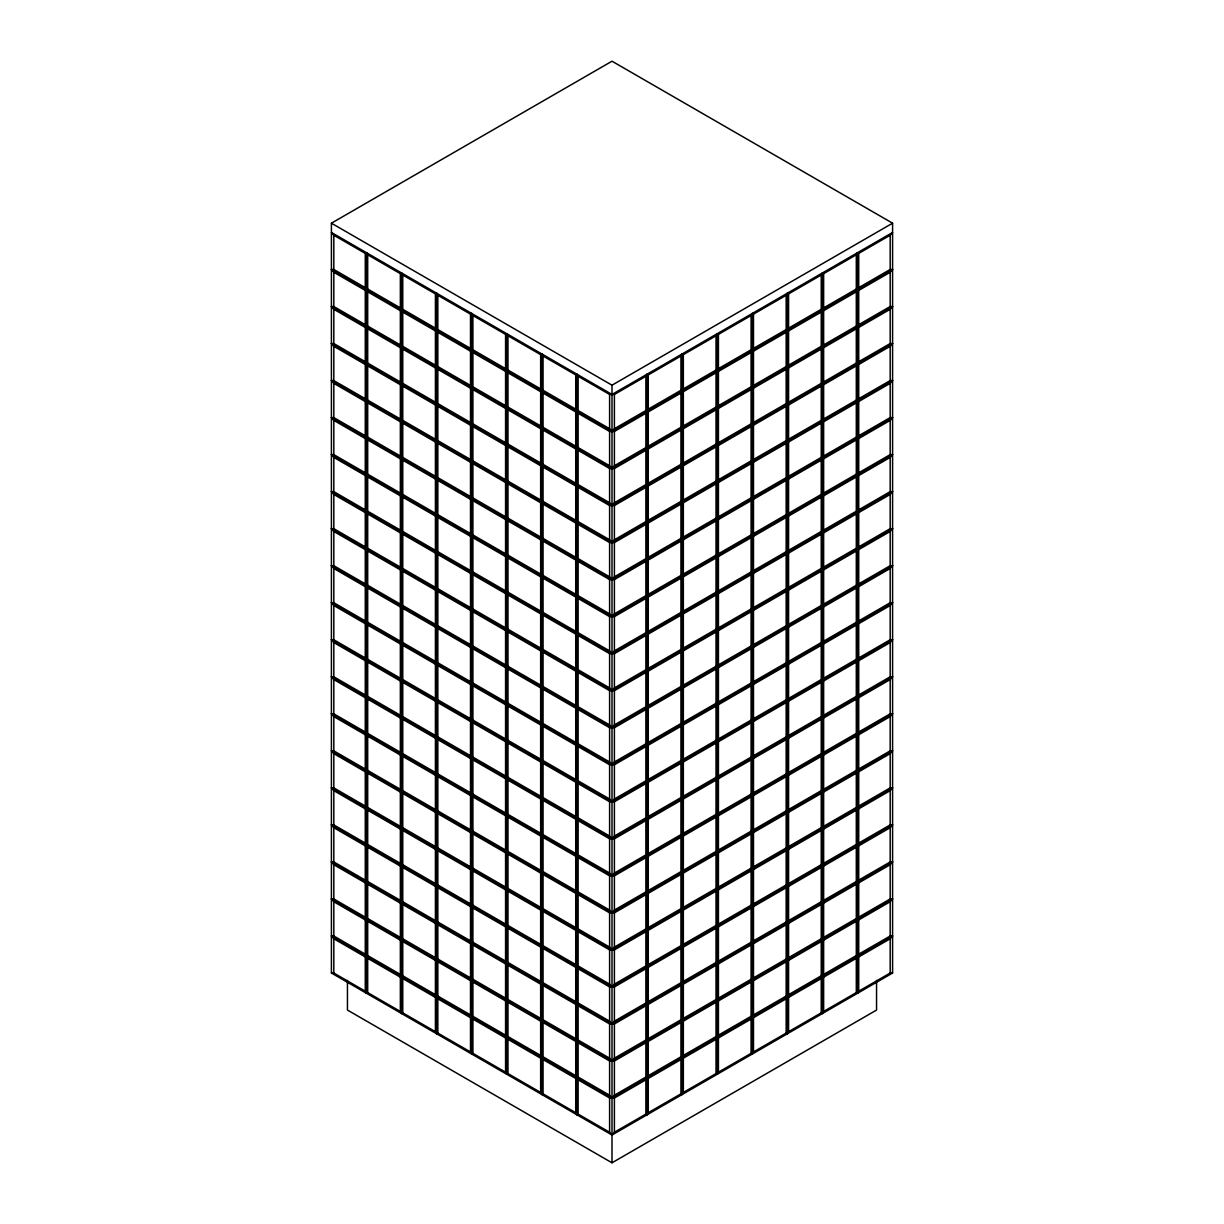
<?xml version="1.0" encoding="UTF-8"?>
<svg xmlns="http://www.w3.org/2000/svg" width="1224" height="1224" viewBox="0 0 1224 1224"><rect width="100%" height="100%" fill="white"/><g stroke="black" fill="none" stroke-linecap="round" stroke-linejoin="round"><path stroke-width="1.5" d="M645.874 376.288L647.068 374.207L648.276 374.896L648.276 409.153L645.874 413.314L645.874 447.571L648.276 448.963L648.276 483.205L645.874 487.366L645.874 521.623L648.276 523.015L648.276 557.272L645.874 561.433L645.874 595.675L648.276 597.067L648.276 631.324L645.874 635.486L645.874 669.742L648.276 671.135L648.276 705.376L645.874 709.553L645.874 743.794L648.276 745.187L648.276 779.443L645.874 783.605L645.874 817.861L648.276 819.239L648.276 853.495L645.874 857.657L645.874 891.914L648.276 893.306L648.276 927.547L645.874 931.724L645.874 965.966L648.276 967.358L648.276 1001.615L645.874 1005.776L645.874 1040.033L648.276 1041.41L648.276 1075.667L645.874 1079.828L645.874 1114.085L647.068 1114.773L648.276 1112.693L648.276 1078.451L645.874 1077.059L645.874 1042.802L648.276 1038.64L648.276 1004.384L645.874 1002.991L645.874 968.75L648.276 964.573L648.276 930.332L645.874 928.939L645.874 894.683L648.276 890.521L648.276 856.264L645.874 854.888L645.874 820.631L648.276 816.469L648.276 782.212L645.874 780.82L645.874 746.579L648.276 742.402L648.276 708.161L645.874 706.768L645.874 672.512L648.276 668.35L648.276 634.093L645.874 632.716L645.874 598.459L648.276 594.298L648.276 560.041L645.874 558.649L645.874 524.408L648.276 520.231L648.276 485.989L645.874 484.597L645.874 450.34L648.276 446.179L648.276 411.922L645.874 410.545L645.874 376.288L614.402 394.449L609.598 394.449L578.126 376.288L576.932 374.207L575.724 374.896L575.724 409.153L578.126 413.314L578.126 447.571L575.724 448.963L575.724 483.205L578.126 487.366L578.126 521.623L575.724 523.015L575.724 557.272L578.126 561.433L578.126 595.675L575.724 597.067L575.724 631.324L578.126 635.486L578.126 669.742L575.724 671.135L575.724 705.376L578.126 709.553L578.126 743.794L575.724 745.187L575.724 779.443L578.126 783.605L578.126 817.861L575.724 819.239L575.724 853.495L578.126 857.657L578.126 891.914L575.724 893.306L575.724 927.547L578.126 931.724L578.126 965.966L575.724 967.358L575.724 1001.615L578.126 1005.776L578.126 1040.033L575.724 1041.41L575.724 1075.667L578.126 1079.828L578.126 1114.085L576.932 1114.773L575.724 1112.693L575.724 1078.451L578.126 1077.059L578.126 1042.802L575.724 1038.64L575.724 1004.384L578.126 1002.991L578.126 968.75L575.724 964.573L575.724 930.332L578.126 928.939L578.126 894.683L575.724 890.521L575.724 856.264L578.126 854.888L578.126 820.631L575.724 816.469L575.724 782.212L578.126 780.82L578.126 746.579L575.724 742.402L575.724 708.161L578.126 706.768L578.126 672.512L575.724 668.35L575.724 634.093L578.126 632.716L578.126 598.459L575.724 594.298L575.724 560.041L578.126 558.649L578.126 524.408L575.724 520.231L575.724 485.989L578.126 484.597L578.126 450.34L575.724 446.179L575.724 411.922L578.126 410.545L578.126 376.288M680.942 356.031L682.151 353.95L683.344 354.654L683.344 388.895L680.942 393.072L680.942 427.314L683.344 428.706L683.344 462.963L680.942 467.124L680.942 501.381L683.344 502.758L683.344 537.015L680.942 541.176L680.942 575.433L683.344 576.825L683.344 611.067L680.942 615.244L680.942 649.485L683.344 650.877L683.344 685.134L680.942 689.296L680.942 723.552L683.344 724.929L683.344 759.186L680.942 763.348L680.942 797.604L683.344 798.997L683.344 833.238L680.942 837.415L680.942 871.656L683.344 873.049L683.344 907.305L680.942 911.467L680.942 945.724L683.344 947.101L683.344 981.357L680.942 985.519L680.942 1019.776L683.344 1021.168L683.344 1055.425L680.942 1059.586L680.942 1093.828L682.151 1094.531L683.344 1092.451L683.344 1058.194L680.942 1056.802L680.942 1022.56L683.344 1018.383L683.344 984.142L680.942 982.75L680.942 948.493L683.344 944.331L683.344 910.075L680.942 908.698L680.942 874.441L683.344 870.279L683.344 836.023L680.942 834.63L680.942 800.389L683.344 796.212L683.344 761.971L680.942 760.578L680.942 726.322L683.344 722.16L683.344 687.903L680.942 686.511L680.942 652.27L683.344 648.108L683.344 613.851L680.942 612.459L680.942 578.202L683.344 574.041L683.344 539.799L680.942 538.407L680.942 504.15L683.344 499.989L683.344 465.732L680.942 464.34L680.942 430.098L683.344 425.921L683.344 391.68L680.942 390.288L680.942 356.031L648.276 374.896M716.025 335.789L717.218 333.708L718.427 334.397L718.427 368.654L716.025 372.815L716.025 407.072L718.427 408.449L718.427 442.706L716.025 446.867L716.025 481.124L718.427 482.516L718.427 516.773L716.025 520.934L716.025 555.176L718.427 556.568L718.427 590.825L716.025 594.986L716.025 629.243L718.427 630.635L718.427 664.877L716.025 669.038L716.025 703.295L718.427 704.687L718.427 738.944L716.025 743.106L716.025 777.362L718.427 778.739L718.427 812.996L716.025 817.158L716.025 851.414L718.427 852.807L718.427 887.048L716.025 891.225L716.025 925.466L718.427 926.859L718.427 961.115L716.025 965.277L716.025 999.534L718.427 1000.911L718.427 1035.167L716.025 1039.329L716.025 1073.586L717.218 1074.274L718.427 1072.193L718.427 1037.952L716.025 1036.56L716.025 1002.303L718.427 998.141L718.427 963.885L716.025 962.492L716.025 928.251L718.427 924.074L718.427 889.833L716.025 888.44L716.025 854.184L718.427 850.022L718.427 815.765L716.025 814.388L716.025 780.132L718.427 775.97L718.427 741.713L716.025 740.321L716.025 706.08L718.427 701.903L718.427 667.661L716.025 666.269L716.025 632.012L718.427 627.851L718.427 593.594L716.025 592.217L716.025 557.96L718.427 553.799L718.427 519.542L716.025 518.15L716.025 483.908L718.427 479.732L718.427 445.49L716.025 444.098L716.025 409.841L718.427 405.679L718.427 371.423L716.025 370.046L716.025 335.789L683.344 354.654M751.092 315.532L752.301 313.451L753.494 314.155L753.494 348.396L751.092 352.573L751.092 386.815L753.494 388.207L753.494 422.464L751.092 426.625L751.092 460.882L753.494 462.259L753.494 496.516L751.092 500.677L751.092 534.934L753.494 536.326L753.494 570.568L751.092 574.745L751.092 608.986L753.494 610.378L753.494 644.635L751.092 648.797L751.092 683.053L753.494 684.43L753.494 718.687L751.092 722.848L751.092 757.105L753.494 758.498L753.494 792.739L751.092 796.916L751.092 831.157L753.494 832.549L753.494 866.806L751.092 870.968L751.092 905.225L753.494 906.601L753.494 940.858L751.092 945.02L751.092 979.276L753.494 980.669L753.494 1014.91L751.092 1019.087L751.092 1053.329L752.301 1054.032L753.494 1051.951L753.494 1017.695L751.092 1016.303L751.092 982.061L753.494 977.884L753.494 943.643L751.092 942.251L751.092 907.994L753.494 903.832L753.494 869.576L751.092 868.199L751.092 833.942L753.494 829.78L753.494 795.524L751.092 794.131L751.092 759.89L753.494 755.713L753.494 721.471L751.092 720.079L751.092 685.822L753.494 681.661L753.494 647.404L751.092 646.012L751.092 611.771L753.494 607.609L753.494 573.352L751.092 571.96L751.092 537.703L753.494 533.542L753.494 499.3L751.092 497.908L751.092 463.651L753.494 459.49L753.494 425.233L751.092 423.841L751.092 389.599L753.494 385.422L753.494 351.181L751.092 349.789L751.092 315.532L718.427 334.397M786.16 295.29L787.369 293.209L788.577 293.898L788.577 328.154L786.16 332.316L786.16 366.573L788.577 367.95L788.577 402.206L786.16 406.368L786.16 440.625L788.577 442.017L788.577 476.258L786.16 480.435L786.16 514.677L788.577 516.069L788.577 550.326L786.16 554.487L786.16 588.744L788.577 590.136L788.577 624.378L786.16 628.539L786.16 662.796L788.577 664.188L788.577 698.445L786.16 702.607L786.16 736.848L788.577 738.24L788.577 772.497L786.16 776.659L786.16 810.915L788.577 812.308L788.577 846.549L786.16 850.726L786.16 884.967L788.577 886.36L788.577 920.616L786.16 924.778L786.16 959.035L788.577 960.412L788.577 994.668L786.16 998.83L786.16 1033.087L787.369 1033.775L788.577 1031.694L788.577 997.438L786.16 996.061L786.16 961.804L788.577 957.642L788.577 923.386L786.16 921.993L786.16 887.752L788.577 883.575L788.577 849.334L786.16 847.941L786.16 813.685L788.577 809.523L788.577 775.266L786.16 773.889L786.16 739.633L788.577 735.471L788.577 701.214L786.16 699.822L786.16 665.581L788.577 661.404L788.577 627.162L786.16 625.77L786.16 591.513L788.577 587.352L788.577 553.095L786.16 551.718L786.16 517.461L788.577 513.3L788.577 479.043L786.16 477.651L786.16 443.409L788.577 439.232L788.577 404.991L786.16 403.599L786.16 369.342L788.577 365.18L788.577 330.924L786.16 329.547L786.16 295.29L753.494 314.155M821.243 275.033L822.451 272.952L823.645 273.656L823.645 307.897L821.243 312.074L821.243 346.315L823.645 347.708L823.645 381.965L821.243 386.126L821.243 420.383L823.645 421.76L823.645 456.017L821.243 460.178L821.243 494.435L823.645 495.827L823.645 530.068L821.243 534.245L821.243 568.487L823.645 569.879L823.645 604.136L821.243 608.297L821.243 642.554L823.645 643.931L823.645 678.188L821.243 682.349L821.243 716.606L823.645 717.998L823.645 752.24L821.243 756.417L821.243 790.658L823.645 792.05L823.645 826.307L821.243 830.469L821.243 864.725L823.645 866.102L823.645 900.359L821.243 904.521L821.243 938.777L823.645 940.17L823.645 974.411L821.243 978.588L821.243 1012.829L822.451 1013.533L823.645 1011.452L823.645 977.196L821.243 975.803L821.243 941.562L823.645 937.385L823.645 903.144L821.243 901.751L821.243 867.495L823.645 863.333L823.645 829.076L821.243 827.684L821.243 793.443L823.645 789.281L823.645 755.024L821.243 753.632L821.243 719.375L823.645 715.214L823.645 680.972L821.243 679.58L821.243 645.323L823.645 641.162L823.645 606.905L821.243 605.513L821.243 571.271L823.645 567.094L823.645 532.853L821.243 531.461L821.243 497.204L823.645 493.043L823.645 458.786L821.243 457.409L821.243 423.152L823.645 418.991L823.645 384.734L821.243 383.341L821.243 349.1L823.645 344.923L823.645 310.682L821.243 309.29L821.243 275.033L788.577 293.898M856.31 254.791L857.519 252.71L858.728 253.399L858.728 287.655L856.31 291.817L856.31 326.074L858.728 327.451L858.728 361.707L856.31 365.869L856.31 400.126L858.728 401.518L858.728 435.759L856.31 439.936L856.31 474.178L858.728 475.57L858.728 509.827L856.31 513.988L856.31 548.245L858.728 549.622L858.728 583.879L856.31 588.04L856.31 622.297L858.728 623.689L858.728 657.946L856.31 662.107L856.31 696.349L858.728 697.741L858.728 731.998L856.31 736.159L856.31 770.416L858.728 771.808L858.728 806.05L856.31 810.212L856.31 844.468L858.728 845.861L858.728 880.117L856.31 884.279L856.31 918.536L858.728 919.913L858.728 954.169L856.31 958.331L856.31 992.587L857.519 993.276L858.728 991.195L858.728 956.939L856.31 955.561L856.31 921.305L858.728 917.143L858.728 882.886L856.31 881.494L856.31 847.253L858.728 843.076L858.728 808.834L856.31 807.442L856.31 773.186L858.728 769.024L858.728 734.767L856.31 733.39L856.31 699.134L858.728 694.972L858.728 660.715L856.31 659.323L856.31 625.082L858.728 620.905L858.728 586.663L856.31 585.271L856.31 551.014L858.728 546.853L858.728 512.596L856.31 511.219L856.31 476.962L858.728 472.801L858.728 438.544L856.31 437.152L856.31 402.91L858.728 398.733L858.728 364.492L856.31 363.1L856.31 328.843L858.728 324.681L858.728 290.425L856.31 289.032L856.31 254.791L823.645 273.656M645.874 410.545L614.402 428.706L612 431.475L331.413 269.479L333.815 269.479L365.272 287.655L367.69 291.817L367.69 326.074L365.272 327.451L365.272 361.707L367.69 365.869L367.69 400.126L365.272 401.518L365.272 435.759L367.69 439.936L367.69 474.178L365.272 475.57L365.272 509.827L367.69 513.988L367.69 548.245L365.272 549.622L365.272 583.879L367.69 588.04L367.69 622.297L365.272 623.689L365.272 657.946L367.69 662.107L367.69 696.349L365.272 697.741L365.272 731.998L367.69 736.159L367.69 770.416L365.272 771.808L365.272 806.05L367.69 810.212L367.69 844.468L365.272 845.861L365.272 880.117L367.69 884.279L367.69 918.536L365.272 919.913L365.272 954.169L367.69 958.331L367.69 992.587L366.481 993.276L365.272 991.195L365.272 956.939L367.69 955.561L367.69 921.305L365.272 917.143L365.272 882.886L367.69 881.494L367.69 847.253L365.272 843.076L365.272 808.834L367.69 807.442L367.69 773.186L365.272 769.024L365.272 734.767L367.69 733.39L367.69 699.134L365.272 694.972L365.272 660.715L367.69 659.323L367.69 625.082L365.272 620.905L365.272 586.663L367.69 585.271L367.69 551.014L365.272 546.853L365.272 512.596L367.69 511.219L367.69 476.962L365.272 472.801L365.272 438.544L367.69 437.152L367.69 402.91L365.272 398.733L365.272 364.492L367.69 363.1L367.69 328.843L365.272 324.681L365.272 290.425L367.69 289.032L367.69 254.791L366.481 252.71L365.272 253.399L365.272 287.655M645.874 447.571L614.402 465.732L612 468.517L331.413 306.52L333.815 306.52L365.272 324.681M645.874 484.597L614.402 502.758L612 505.543L331.413 343.546L333.815 343.546L365.272 361.707M645.874 521.623L614.402 539.784L612 542.569L331.413 380.572L333.815 380.572L365.272 398.733M858.728 253.399L890.185 235.238L892.587 232.453L612 394.449L331.413 232.453L333.815 235.238L365.272 253.399M645.874 558.649L614.402 576.825L612 579.595L331.413 417.598L333.815 417.598L365.272 435.759M858.728 290.425L890.185 272.263L892.587 269.479L890.185 269.479L858.728 287.655M645.874 595.675L614.402 613.851L612 616.621L331.413 454.624L333.815 454.624L365.272 472.801M858.728 327.451L890.185 309.29L892.587 306.52L890.185 306.52L858.728 324.681M645.874 632.716L614.402 650.877L612 653.662L331.413 491.65L333.815 491.65L365.272 509.827M858.728 364.492L890.185 346.315L892.587 343.546L890.185 343.546L858.728 361.707M645.874 669.742L614.402 687.903L612 690.688L331.413 528.692L333.815 528.692L365.272 546.853M858.728 401.518L890.185 383.341L892.587 380.572L890.185 380.572L858.728 398.733M645.874 706.768L614.402 724.929L612 727.714L331.413 565.717L333.815 565.717L365.272 583.879M858.728 438.544L890.185 420.383L892.587 417.598L890.185 417.598L858.728 435.759M645.874 743.794L614.402 761.971L612 764.74L331.413 602.744L333.815 602.744L365.272 620.905M858.728 475.57L890.185 457.409L892.587 454.624L890.185 454.624L858.728 472.801M645.874 780.82L614.402 798.997L612 801.766L331.413 639.769L333.815 639.769L365.272 657.946M858.728 512.596L890.185 494.435L892.587 491.65L890.185 491.65L858.728 509.827M645.874 817.861L614.402 836.023L612 838.792L331.413 676.796L333.815 676.796L365.272 694.972M858.728 549.622L890.185 531.461L892.587 528.692L890.185 528.692L858.728 546.853M645.874 854.888L614.402 873.049L612 875.833L331.413 713.822L333.815 713.822L365.272 731.998M858.728 586.663L890.185 568.487L892.587 565.717L890.185 565.717L858.728 583.879M645.874 891.914L614.402 910.075L612 912.859L331.413 750.863L333.815 750.863L365.272 769.024M858.728 623.689L890.185 605.513L892.587 602.744L890.185 602.744L858.728 620.905M645.874 928.939L614.402 947.101L612 949.885L331.413 787.889L333.815 787.889L365.272 806.05M858.728 660.715L890.185 642.554L892.587 639.769L890.185 639.769L858.728 657.946M645.874 965.966L614.402 984.142L612 986.911L331.413 824.915L333.815 824.915L365.272 843.076M858.728 697.741L890.185 679.58L892.587 676.796L890.185 676.796L858.728 694.972M645.874 1002.991L614.402 1021.168L612 1023.937L331.413 861.941L333.815 861.941L365.272 880.117M858.728 734.767L890.185 716.606L892.587 713.822L890.185 713.822L858.728 731.998M645.874 1040.033L614.402 1058.194L612 1060.979L331.413 898.967L333.815 898.967L365.272 917.143M858.728 771.808L890.185 753.632L892.587 750.863L890.185 750.863L858.728 769.024M645.874 1077.059L614.402 1095.22L612 1098.005L331.413 936.008L333.815 936.008L365.272 954.169M858.728 808.834L890.185 790.658L892.587 787.889L890.185 787.889L858.728 806.05M645.874 1114.085L614.402 1132.246L612 1135.031L331.413 973.034L331.413 223.196L612 61.2L892.587 223.196L892.587 973.034L612 1135.031L609.598 1132.246L578.126 1114.085M858.728 845.861L890.185 827.699L892.587 824.915L890.185 824.915L858.728 843.076M858.728 882.886L890.185 864.725L892.587 861.941L890.185 861.941L858.728 880.117M858.728 919.913L890.185 901.751L892.587 898.967L890.185 898.967L858.728 917.143M858.728 956.939L890.185 938.777L892.587 936.008L890.185 936.008L858.728 954.169M400.355 273.656L401.548 272.952L402.757 275.033L402.757 309.29L400.355 310.682L400.355 344.923L402.757 349.1L402.757 383.341L400.355 384.734L400.355 418.991L402.757 423.152L402.757 457.409L400.355 458.786L400.355 493.043L402.757 497.204L402.757 531.461L400.355 532.853L400.355 567.094L402.757 571.271L402.757 605.513L400.355 606.905L400.355 641.162L402.757 645.323L402.757 679.58L400.355 680.972L400.355 715.214L402.757 719.375L402.757 753.632L400.355 755.024L400.355 789.281L402.757 793.443L402.757 827.684L400.355 829.076L400.355 863.333L402.757 867.495L402.757 901.751L400.355 903.144L400.355 937.385L402.757 941.562L402.757 975.803L400.355 977.196L400.355 1011.452L401.548 1013.533L402.757 1012.829L402.757 978.588L400.355 974.411L400.355 940.17L402.757 938.777L402.757 904.521L400.355 900.359L400.355 866.102L402.757 864.725L402.757 830.469L400.355 826.307L400.355 792.05L402.757 790.658L402.757 756.417L400.355 752.24L400.355 717.998L402.757 716.606L402.757 682.349L400.355 678.188L400.355 643.931L402.757 642.554L402.757 608.297L400.355 604.136L400.355 569.879L402.757 568.487L402.757 534.245L400.355 530.068L400.355 495.827L402.757 494.435L402.757 460.178L400.355 456.017L400.355 421.76L402.757 420.383L402.757 386.126L400.355 381.965L400.355 347.708L402.757 346.315L402.757 312.074L400.355 307.897L400.355 273.656L367.69 254.791M435.423 293.898L436.631 293.209L437.84 295.29L437.84 329.547L435.423 330.924L435.423 365.18L437.84 369.342L437.84 403.599L435.423 404.991L435.423 439.232L437.84 443.409L437.84 477.651L435.423 479.043L435.423 513.3L437.84 517.461L437.84 551.718L435.423 553.095L435.423 587.352L437.84 591.513L437.84 625.77L435.423 627.162L435.423 661.404L437.84 665.581L437.84 699.822L435.423 701.214L435.423 735.471L437.84 739.633L437.84 773.889L435.423 775.266L435.423 809.523L437.84 813.685L437.84 847.941L435.423 849.334L435.423 883.575L437.84 887.752L437.84 921.993L435.423 923.386L435.423 957.642L437.84 961.804L437.84 996.061L435.423 997.438L435.423 1031.694L436.631 1033.775L437.84 1033.087L437.84 998.83L435.423 994.668L435.423 960.412L437.84 959.035L437.84 924.778L435.423 920.616L435.423 886.36L437.84 884.967L437.84 850.726L435.423 846.549L435.423 812.308L437.84 810.915L437.84 776.659L435.423 772.497L435.423 738.24L437.84 736.848L437.84 702.607L435.423 698.445L435.423 664.188L437.84 662.796L437.84 628.539L435.423 624.378L435.423 590.136L437.84 588.744L437.84 554.487L435.423 550.326L435.423 516.069L437.84 514.677L437.84 480.435L435.423 476.258L435.423 442.017L437.84 440.625L437.84 406.368L435.423 402.206L435.423 367.95L437.84 366.573L437.84 332.316L435.423 328.154L435.423 293.898L402.757 275.033M470.506 314.155L471.699 313.451L472.908 315.532L472.908 349.789L470.506 351.181L470.506 385.422L472.908 389.599L472.908 423.841L470.506 425.233L470.506 459.49L472.908 463.651L472.908 497.908L470.506 499.3L470.506 533.542L472.908 537.703L472.908 571.96L470.506 573.352L470.506 607.609L472.908 611.771L472.908 646.012L470.506 647.404L470.506 681.661L472.908 685.822L472.908 720.079L470.506 721.471L470.506 755.713L472.908 759.89L472.908 794.131L470.506 795.524L470.506 829.78L472.908 833.942L472.908 868.199L470.506 869.576L470.506 903.832L472.908 907.994L472.908 942.251L470.506 943.643L470.506 977.884L472.908 982.061L472.908 1016.303L470.506 1017.695L470.506 1051.951L471.699 1054.032L472.908 1053.329L472.908 1019.087L470.506 1014.91L470.506 980.669L472.908 979.276L472.908 945.02L470.506 940.858L470.506 906.601L472.908 905.225L472.908 870.968L470.506 866.806L470.506 832.549L472.908 831.157L472.908 796.916L470.506 792.739L470.506 758.498L472.908 757.105L472.908 722.848L470.506 718.687L470.506 684.43L472.908 683.053L472.908 648.797L470.506 644.635L470.506 610.378L472.908 608.986L472.908 574.745L470.506 570.568L470.506 536.326L472.908 534.934L472.908 500.677L470.506 496.516L470.506 462.259L472.908 460.882L472.908 426.625L470.506 422.464L470.506 388.207L472.908 386.815L472.908 352.573L470.506 348.396L470.506 314.155L437.84 295.29M505.573 334.397L506.782 333.708L507.975 335.789L507.975 370.046L505.573 371.423L505.573 405.679L507.975 409.841L507.975 444.098L505.573 445.49L505.573 479.732L507.975 483.908L507.975 518.15L505.573 519.542L505.573 553.799L507.975 557.96L507.975 592.217L505.573 593.594L505.573 627.851L507.975 632.012L507.975 666.269L505.573 667.661L505.573 701.903L507.975 706.08L507.975 740.321L505.573 741.713L505.573 775.97L507.975 780.132L507.975 814.388L505.573 815.765L505.573 850.022L507.975 854.184L507.975 888.44L505.573 889.833L505.573 924.074L507.975 928.251L507.975 962.492L505.573 963.885L505.573 998.141L507.975 1002.303L507.975 1036.56L505.573 1037.952L505.573 1072.193L506.782 1074.274L507.975 1073.586L507.975 1039.329L505.573 1035.167L505.573 1000.911L507.975 999.534L507.975 965.277L505.573 961.115L505.573 926.859L507.975 925.466L507.975 891.225L505.573 887.048L505.573 852.807L507.975 851.414L507.975 817.158L505.573 812.996L505.573 778.739L507.975 777.362L507.975 743.106L505.573 738.944L505.573 704.687L507.975 703.295L507.975 669.038L505.573 664.877L505.573 630.635L507.975 629.243L507.975 594.986L505.573 590.825L505.573 556.568L507.975 555.176L507.975 520.934L505.573 516.773L505.573 482.516L507.975 481.124L507.975 446.867L505.573 442.706L505.573 408.449L507.975 407.072L507.975 372.815L505.573 368.654L505.573 334.397L472.908 315.532M540.656 354.654L541.849 353.95L543.058 356.031L543.058 390.288L540.656 391.68L540.656 425.921L543.058 430.098L543.058 464.34L540.656 465.732L540.656 499.989L543.058 504.15L543.058 538.407L540.656 539.799L540.656 574.041L543.058 578.202L543.058 612.459L540.656 613.851L540.656 648.108L543.058 652.27L543.058 686.511L540.656 687.903L540.656 722.16L543.058 726.322L543.058 760.578L540.656 761.971L540.656 796.212L543.058 800.389L543.058 834.63L540.656 836.023L540.656 870.279L543.058 874.441L543.058 908.698L540.656 910.075L540.656 944.331L543.058 948.493L543.058 982.75L540.656 984.142L540.656 1018.383L543.058 1022.56L543.058 1056.802L540.656 1058.194L540.656 1092.451L541.849 1094.531L543.058 1093.828L543.058 1059.586L540.656 1055.425L540.656 1021.168L543.058 1019.776L543.058 985.519L540.656 981.357L540.656 947.101L543.058 945.724L543.058 911.467L540.656 907.305L540.656 873.049L543.058 871.656L543.058 837.415L540.656 833.238L540.656 798.997L543.058 797.604L543.058 763.348L540.656 759.186L540.656 724.929L543.058 723.552L543.058 689.296L540.656 685.134L540.656 650.877L543.058 649.485L543.058 615.244L540.656 611.067L540.656 576.825L543.058 575.433L543.058 541.176L540.656 537.015L540.656 502.758L543.058 501.381L543.058 467.124L540.656 462.963L540.656 428.706L543.058 427.314L543.058 393.072L540.656 388.895L540.656 354.654L507.975 335.789M331.413 223.196L612 385.193L892.587 223.196M648.276 409.153L680.942 390.288M683.344 388.895L716.025 370.046M718.427 368.654L751.092 349.789M753.494 348.396L786.16 329.547M788.577 328.154L821.243 309.29M823.645 307.897L856.31 289.032M892.587 269.479L612 431.475L609.598 428.706L578.126 410.545M578.126 413.314L609.598 431.475L614.402 431.475L645.874 413.314M648.276 411.922L680.942 393.072M683.344 391.68L716.025 372.815M718.427 371.423L751.092 352.573M753.494 351.181L786.16 332.316M788.577 330.924L821.243 312.074M823.645 310.682L856.31 291.817M648.276 446.179L680.942 427.314M683.344 425.921L716.025 407.072M718.427 405.679L751.092 386.815M753.494 385.422L786.16 366.573M788.577 365.18L821.243 346.315M823.645 344.923L856.31 326.074M892.587 306.52L612 468.517L609.598 465.732L578.126 447.571M578.126 450.34L609.598 468.517L614.402 468.517L645.874 450.34M648.276 448.963L680.942 430.098M683.344 428.706L716.025 409.841M718.427 408.449L751.092 389.599M753.494 388.207L786.16 369.342M788.577 367.95L821.243 349.1M823.645 347.708L856.31 328.843M648.276 483.205L680.942 464.34M683.344 462.963L716.025 444.098M718.427 442.706L751.092 423.841M753.494 422.464L786.16 403.599M788.577 402.206L821.243 383.341M823.645 381.965L856.31 363.1M892.587 343.546L612 505.543L609.598 502.758L578.126 484.597M578.126 487.366L609.598 505.543L614.402 505.543L645.874 487.366M648.276 485.989L680.942 467.124M683.344 465.732L716.025 446.867M718.427 445.49L751.092 426.625M753.494 425.233L786.16 406.368M788.577 404.991L821.243 386.126M823.645 384.734L856.31 365.869M648.276 520.231L680.942 501.381M683.344 499.989L716.025 481.124M718.427 479.732L751.092 460.882M753.494 459.49L786.16 440.625M788.577 439.232L821.243 420.383M823.645 418.991L856.31 400.126M892.587 380.572L612 542.569L609.598 539.784L578.126 521.623M578.126 524.408L609.598 542.569L614.402 542.569L645.874 524.408M648.276 523.015L680.942 504.15M683.344 502.758L716.025 483.908M718.427 482.516L751.092 463.651M753.494 462.259L786.16 443.409M788.577 442.017L821.243 423.152M823.645 421.76L856.31 402.91M648.276 557.272L680.942 538.407M683.344 537.015L716.025 518.15M718.427 516.773L751.092 497.908M753.494 496.516L786.16 477.651M788.577 476.258L821.243 457.409M823.645 456.017L856.31 437.152M892.587 417.598L612 579.595L609.598 576.825L578.126 558.649M578.126 561.433L609.598 579.595L614.402 579.595L645.874 561.433M648.276 560.041L680.942 541.176M683.344 539.799L716.025 520.934M718.427 519.542L751.092 500.677M753.494 499.3L786.16 480.435M788.577 479.043L821.243 460.178M823.645 458.786L856.31 439.936M648.276 594.298L680.942 575.433M683.344 574.041L716.025 555.176M718.427 553.799L751.092 534.934M753.494 533.542L786.16 514.677M788.577 513.3L821.243 494.435M823.645 493.043L856.31 474.178M892.587 454.624L612 616.621L609.598 613.851L578.126 595.675M578.126 598.459L609.598 616.621L614.402 616.621L645.874 598.459M648.276 597.067L680.942 578.202M683.344 576.825L716.025 557.96M718.427 556.568L751.092 537.703M753.494 536.326L786.16 517.461M788.577 516.069L821.243 497.204M823.645 495.827L856.31 476.962M648.276 631.324L680.942 612.459M683.344 611.067L716.025 592.217M718.427 590.825L751.092 571.96M753.494 570.568L786.16 551.718M788.577 550.326L821.243 531.461M823.645 530.068L856.31 511.219M892.587 491.65L612 653.662L609.598 650.877L578.126 632.716M578.126 635.486L609.598 653.662L614.402 653.662L645.874 635.486M648.276 634.093L680.942 615.244M683.344 613.851L716.025 594.986M718.427 593.594L751.092 574.745M753.494 573.352L786.16 554.487M788.577 553.095L821.243 534.245M823.645 532.853L856.31 513.988M648.276 668.35L680.942 649.485M683.344 648.108L716.025 629.243M718.427 627.851L751.092 608.986M753.494 607.609L786.16 588.744M788.577 587.352L821.243 568.487M823.645 567.094L856.31 548.245M892.587 528.692L612 690.688L609.598 687.903L578.126 669.742M578.126 672.512L609.598 690.688L614.402 690.688L645.874 672.512M648.276 671.135L680.942 652.27M683.344 650.877L716.025 632.012M718.427 630.635L751.092 611.771M753.494 610.378L786.16 591.513M788.577 590.136L821.243 571.271M823.645 569.879L856.31 551.014M648.276 705.376L680.942 686.511M683.344 685.134L716.025 666.269M718.427 664.877L751.092 646.012M753.494 644.635L786.16 625.77M788.577 624.378L821.243 605.513M823.645 604.136L856.31 585.271M892.587 565.717L612 727.714L609.598 724.929L578.126 706.768M578.126 709.553L609.598 727.714L614.402 727.714L645.874 709.553M648.276 708.161L680.942 689.296M683.344 687.903L716.025 669.038M718.427 667.661L751.092 648.797M753.494 647.404L786.16 628.539M788.577 627.162L821.243 608.297M823.645 606.905L856.31 588.04M648.276 742.402L680.942 723.552M683.344 722.16L716.025 703.295M718.427 701.903L751.092 683.053M753.494 681.661L786.16 662.796M788.577 661.404L821.243 642.554M823.645 641.162L856.31 622.297M892.587 602.744L612 764.74L609.598 761.971L578.126 743.794M578.126 746.579L609.598 764.74L614.402 764.74L645.874 746.579M648.276 745.187L680.942 726.322M683.344 724.929L716.025 706.08M718.427 704.687L751.092 685.822M753.494 684.43L786.16 665.581M788.577 664.188L821.243 645.323M823.645 643.931L856.31 625.082M648.276 779.443L680.942 760.578M683.344 759.186L716.025 740.321M718.427 738.944L751.092 720.079M753.494 718.687L786.16 699.822M788.577 698.445L821.243 679.58M823.645 678.188L856.31 659.323M892.587 639.769L612 801.766L609.598 798.997L578.126 780.82M578.126 783.605L609.598 801.766L614.402 801.766L645.874 783.605M648.276 782.212L680.942 763.348M683.344 761.971L716.025 743.106M718.427 741.713L751.092 722.848M753.494 721.471L786.16 702.607M788.577 701.214L821.243 682.349M823.645 680.972L856.31 662.107M648.276 816.469L680.942 797.604M683.344 796.212L716.025 777.362M718.427 775.97L751.092 757.105M753.494 755.713L786.16 736.848M788.577 735.471L821.243 716.606M823.645 715.214L856.31 696.349M892.587 676.796L612 838.792L609.598 836.023L578.126 817.861M578.126 820.631L609.598 838.792L614.402 838.792L645.874 820.631M648.276 819.239L680.942 800.389M683.344 798.997L716.025 780.132M718.427 778.739L751.092 759.89M753.494 758.498L786.16 739.633M788.577 738.24L821.243 719.375M823.645 717.998L856.31 699.134M648.276 853.495L680.942 834.63M683.344 833.238L716.025 814.388M718.427 812.996L751.092 794.131M753.494 792.739L786.16 773.889M788.577 772.497L821.243 753.632M823.645 752.24L856.31 733.39M892.587 713.822L612 875.833L609.598 873.049L578.126 854.888M578.126 857.657L609.598 875.833L614.402 875.833L645.874 857.657M648.276 856.264L680.942 837.415M683.344 836.023L716.025 817.158M718.427 815.765L751.092 796.916M753.494 795.524L786.16 776.659M788.577 775.266L821.243 756.417M823.645 755.024L856.31 736.159M648.276 890.521L680.942 871.656M683.344 870.279L716.025 851.414M718.427 850.022L751.092 831.157M753.494 829.78L786.16 810.915M788.577 809.523L821.243 790.658M823.645 789.281L856.31 770.416M892.587 750.863L612 912.859L609.598 910.075L578.126 891.914M578.126 894.683L609.598 912.859L614.402 912.859L645.874 894.683M648.276 893.306L680.942 874.441M683.344 873.049L716.025 854.184M718.427 852.807L751.092 833.942M753.494 832.549L786.16 813.685M788.577 812.308L821.243 793.443M823.645 792.05L856.31 773.186M648.276 927.547L680.942 908.698M683.344 907.305L716.025 888.44M718.427 887.048L751.092 868.199M753.494 866.806L786.16 847.941M788.577 846.549L821.243 827.684M823.645 826.307L856.31 807.442M892.587 787.889L612 949.885L609.598 947.101L578.126 928.939M578.126 931.724L609.598 949.885L614.402 949.885L645.874 931.724M648.276 930.332L680.942 911.467M683.344 910.075L716.025 891.225M718.427 889.833L751.092 870.968M753.494 869.576L786.16 850.726M788.577 849.334L821.243 830.469M823.645 829.076L856.31 810.212M648.276 964.573L680.942 945.724M683.344 944.331L716.025 925.466M718.427 924.074L751.092 905.225M753.494 903.832L786.16 884.967M788.577 883.575L821.243 864.725M823.645 863.333L856.31 844.468M892.587 824.915L612 986.911L609.598 984.142L578.126 965.966M578.126 968.75L609.598 986.911L614.402 986.911L645.874 968.75M648.276 967.358L680.942 948.493M683.344 947.101L716.025 928.251M718.427 926.859L751.092 907.994M753.494 906.601L786.16 887.752M788.577 886.36L821.243 867.495M823.645 866.102L856.31 847.253M648.276 1001.615L680.942 982.75M683.344 981.357L716.025 962.492M718.427 961.115L751.092 942.251M753.494 940.858L786.16 921.993M788.577 920.616L821.243 901.751M823.645 900.359L856.31 881.494M892.587 861.941L612 1023.937L609.598 1021.168L578.126 1002.991M578.126 1005.776L609.598 1023.937L614.402 1023.937L645.874 1005.776M648.276 1004.384L680.942 985.519M683.344 984.142L716.025 965.277M718.427 963.885L751.092 945.02M753.494 943.643L786.16 924.778M788.577 923.386L821.243 904.521M823.645 903.144L856.31 884.279M648.276 1038.64L680.942 1019.776M683.344 1018.383L716.025 999.534M718.427 998.141L751.092 979.276M753.494 977.884L786.16 959.035M788.577 957.642L821.243 938.777M823.645 937.385L856.31 918.536M892.587 898.967L612 1060.979L609.598 1058.194L578.126 1040.033M578.126 1042.802L609.598 1060.979L614.402 1060.979L645.874 1042.802M648.276 1041.41L680.942 1022.56M683.344 1021.168L716.025 1002.303M718.427 1000.911L751.092 982.061M753.494 980.669L786.16 961.804M788.577 960.412L821.243 941.562M823.645 940.17L856.31 921.305M648.276 1075.667L680.942 1056.802M683.344 1055.425L716.025 1036.56M718.427 1035.167L751.092 1016.303M753.494 1014.91L786.16 996.061M788.577 994.668L821.243 975.803M823.645 974.411L856.31 955.561M892.587 936.008L612 1098.005L609.598 1095.22L578.126 1077.059M578.126 1079.828L609.598 1098.005L614.402 1098.005L645.874 1079.828M648.276 1078.451L680.942 1059.586M683.344 1058.194L716.025 1039.329M718.427 1037.952L751.092 1019.087M753.494 1017.695L786.16 998.83M788.577 997.438L821.243 978.588M823.645 977.196L856.31 958.331M648.276 1112.693L680.942 1093.828M683.344 1092.451L716.025 1073.586M718.427 1072.193L751.092 1053.329M753.494 1051.951L786.16 1033.087M788.577 1031.694L821.243 1012.829M823.645 1011.452L856.31 992.587M858.728 991.195L890.185 973.034L892.587 973.034M347.448 980.439L347.448 1010.06L612 1162.8L876.552 1010.06L876.552 980.439M331.413 973.034L333.815 973.034L365.272 991.195M543.058 356.031L575.724 374.896M367.69 289.032L400.355 307.897M402.757 309.29L435.423 328.154M437.84 329.547L470.506 348.396M472.908 349.789L505.573 368.654M507.975 370.046L540.656 388.895M543.058 390.288L575.724 409.153M331.413 269.479L333.815 272.263L365.272 290.425M367.69 291.817L400.355 310.682M402.757 312.074L435.423 330.924M437.84 332.316L470.506 351.181M472.908 352.573L505.573 371.423M507.975 372.815L540.656 391.68M543.058 393.072L575.724 411.922M367.69 326.074L400.355 344.923M402.757 346.315L435.423 365.18M437.84 366.573L470.506 385.422M472.908 386.815L505.573 405.679M507.975 407.072L540.656 425.921M543.058 427.314L575.724 446.179M331.413 306.52L333.815 309.29L365.272 327.451M367.69 328.843L400.355 347.708M402.757 349.1L435.423 367.95M437.84 369.342L470.506 388.207M472.908 389.599L505.573 408.449M507.975 409.841L540.656 428.706M543.058 430.098L575.724 448.963M367.69 363.1L400.355 381.965M402.757 383.341L435.423 402.206M437.84 403.599L470.506 422.464M472.908 423.841L505.573 442.706M507.975 444.098L540.656 462.963M543.058 464.34L575.724 483.205M331.413 343.546L333.815 346.315L365.272 364.492M367.69 365.869L400.355 384.734M402.757 386.126L435.423 404.991M437.84 406.368L470.506 425.233M472.908 426.625L505.573 445.49M507.975 446.867L540.656 465.732M543.058 467.124L575.724 485.989M367.69 400.126L400.355 418.991M402.757 420.383L435.423 439.232M437.84 440.625L470.506 459.49M472.908 460.882L505.573 479.732M507.975 481.124L540.656 499.989M543.058 501.381L575.724 520.231M331.413 380.572L333.815 383.341L365.272 401.518M367.69 402.91L400.355 421.76M402.757 423.152L435.423 442.017M437.84 443.409L470.506 462.259M472.908 463.651L505.573 482.516M507.975 483.908L540.656 502.758M543.058 504.15L575.724 523.015M367.69 437.152L400.355 456.017M402.757 457.409L435.423 476.258M437.84 477.651L470.506 496.516M472.908 497.908L505.573 516.773M507.975 518.15L540.656 537.015M543.058 538.407L575.724 557.272M331.413 417.598L333.815 420.383L365.272 438.544M367.69 439.936L400.355 458.786M402.757 460.178L435.423 479.043M437.84 480.435L470.506 499.3M472.908 500.677L505.573 519.542M507.975 520.934L540.656 539.799M543.058 541.176L575.724 560.041M367.69 474.178L400.355 493.043M402.757 494.435L435.423 513.3M437.84 514.677L470.506 533.542M472.908 534.934L505.573 553.799M507.975 555.176L540.656 574.041M543.058 575.433L575.724 594.298M331.413 454.624L333.815 457.409L365.272 475.57M367.69 476.962L400.355 495.827M402.757 497.204L435.423 516.069M437.84 517.461L470.506 536.326M472.908 537.703L505.573 556.568M507.975 557.96L540.656 576.825M543.058 578.202L575.724 597.067M367.69 511.219L400.355 530.068M402.757 531.461L435.423 550.326M437.84 551.718L470.506 570.568M472.908 571.96L505.573 590.825M507.975 592.217L540.656 611.067M543.058 612.459L575.724 631.324M331.413 491.65L333.815 494.435L365.272 512.596M367.69 513.988L400.355 532.853M402.757 534.245L435.423 553.095M437.84 554.487L470.506 573.352M472.908 574.745L505.573 593.594M507.975 594.986L540.656 613.851M543.058 615.244L575.724 634.093M367.69 548.245L400.355 567.094M402.757 568.487L435.423 587.352M437.84 588.744L470.506 607.609M472.908 608.986L505.573 627.851M507.975 629.243L540.656 648.108M543.058 649.485L575.724 668.35M331.413 528.692L333.815 531.461L365.272 549.622M367.69 551.014L400.355 569.879M402.757 571.271L435.423 590.136M437.84 591.513L470.506 610.378M472.908 611.771L505.573 630.635M507.975 632.012L540.656 650.877M543.058 652.27L575.724 671.135M367.69 585.271L400.355 604.136M402.757 605.513L435.423 624.378M437.84 625.77L470.506 644.635M472.908 646.012L505.573 664.877M507.975 666.269L540.656 685.134M543.058 686.511L575.724 705.376M331.413 565.717L333.815 568.487L365.272 586.663M367.69 588.04L400.355 606.905M402.757 608.297L435.423 627.162M437.84 628.539L470.506 647.404M472.908 648.797L505.573 667.661M507.975 669.038L540.656 687.903M543.058 689.296L575.724 708.161M367.69 622.297L400.355 641.162M402.757 642.554L435.423 661.404M437.84 662.796L470.506 681.661M472.908 683.053L505.573 701.903M507.975 703.295L540.656 722.16M543.058 723.552L575.724 742.402M331.413 602.744L333.815 605.513L365.272 623.689M367.69 625.082L400.355 643.931M402.757 645.323L435.423 664.188M437.84 665.581L470.506 684.43M472.908 685.822L505.573 704.687M507.975 706.08L540.656 724.929M543.058 726.322L575.724 745.187M367.69 659.323L400.355 678.188M402.757 679.58L435.423 698.445M437.84 699.822L470.506 718.687M472.908 720.079L505.573 738.944M507.975 740.321L540.656 759.186M543.058 760.578L575.724 779.443M331.413 639.769L333.815 642.554L365.272 660.715M367.69 662.107L400.355 680.972M402.757 682.349L435.423 701.214M437.84 702.607L470.506 721.471M472.908 722.848L505.573 741.713M507.975 743.106L540.656 761.971M543.058 763.348L575.724 782.212M367.69 696.349L400.355 715.214M402.757 716.606L435.423 735.471M437.84 736.848L470.506 755.713M472.908 757.105L505.573 775.97M507.975 777.362L540.656 796.212M543.058 797.604L575.724 816.469M331.413 676.796L333.815 679.58L365.272 697.741M367.69 699.134L400.355 717.998M402.757 719.375L435.423 738.24M437.84 739.633L470.506 758.498M472.908 759.89L505.573 778.739M507.975 780.132L540.656 798.997M543.058 800.389L575.724 819.239M367.69 733.39L400.355 752.24M402.757 753.632L435.423 772.497M437.84 773.889L470.506 792.739M472.908 794.131L505.573 812.996M507.975 814.388L540.656 833.238M543.058 834.63L575.724 853.495M331.413 713.822L333.815 716.606L365.272 734.767M367.69 736.159L400.355 755.024M402.757 756.417L435.423 775.266M437.84 776.659L470.506 795.524M472.908 796.916L505.573 815.765M507.975 817.158L540.656 836.023M543.058 837.415L575.724 856.264M367.69 770.416L400.355 789.281M402.757 790.658L435.423 809.523M437.84 810.915L470.506 829.78M472.908 831.157L505.573 850.022M507.975 851.414L540.656 870.279M543.058 871.656L575.724 890.521M331.413 750.863L333.815 753.632L365.272 771.808M367.69 773.186L400.355 792.05M402.757 793.443L435.423 812.308M437.84 813.685L470.506 832.549M472.908 833.942L505.573 852.807M507.975 854.184L540.656 873.049M543.058 874.441L575.724 893.306M367.69 807.442L400.355 826.307M402.757 827.684L435.423 846.549M437.84 847.941L470.506 866.806M472.908 868.199L505.573 887.048M507.975 888.44L540.656 907.305M543.058 908.698L575.724 927.547M331.413 787.889L333.815 790.658L365.272 808.834M367.69 810.212L400.355 829.076M402.757 830.469L435.423 849.334M437.84 850.726L470.506 869.576M472.908 870.968L505.573 889.833M507.975 891.225L540.656 910.075M543.058 911.467L575.724 930.332M367.69 844.468L400.355 863.333M402.757 864.725L435.423 883.575M437.84 884.967L470.506 903.832M472.908 905.225L505.573 924.074M507.975 925.466L540.656 944.331M543.058 945.724L575.724 964.573M331.413 824.915L333.815 827.699L365.272 845.861M367.69 847.253L400.355 866.102M402.757 867.495L435.423 886.36M437.84 887.752L470.506 906.601M472.908 907.994L505.573 926.859M507.975 928.251L540.656 947.101M543.058 948.493L575.724 967.358M367.69 881.494L400.355 900.359M402.757 901.751L435.423 920.616M437.84 921.993L470.506 940.858M472.908 942.251L505.573 961.115M507.975 962.492L540.656 981.357M543.058 982.75L575.724 1001.615M331.413 861.941L333.815 864.725L365.272 882.886M367.69 884.279L400.355 903.144M402.757 904.521L435.423 923.386M437.84 924.778L470.506 943.643M472.908 945.02L505.573 963.885M507.975 965.277L540.656 984.142M543.058 985.519L575.724 1004.384M367.69 918.536L400.355 937.385M402.757 938.777L435.423 957.642M437.84 959.035L470.506 977.884M472.908 979.276L505.573 998.141M507.975 999.534L540.656 1018.383M543.058 1019.776L575.724 1038.64M331.413 898.967L333.815 901.751L365.272 919.913M367.69 921.305L400.355 940.17M402.757 941.562L435.423 960.412M437.84 961.804L470.506 980.669M472.908 982.061L505.573 1000.911M507.975 1002.303L540.656 1021.168M543.058 1022.56L575.724 1041.41M367.69 955.561L400.355 974.411M402.757 975.803L435.423 994.668M437.84 996.061L470.506 1014.91M472.908 1016.303L505.573 1035.167M507.975 1036.56L540.656 1055.425M543.058 1056.802L575.724 1075.667M331.413 936.008L333.815 938.777L365.272 956.939M367.69 958.331L400.355 977.196M402.757 978.588L435.423 997.438M437.84 998.83L470.506 1017.695M472.908 1019.087L505.573 1037.952M507.975 1039.329L540.656 1058.194M543.058 1059.586L575.724 1078.451M367.69 992.587L400.355 1011.452M402.757 1012.829L435.423 1031.694M437.84 1033.087L470.506 1051.951M472.908 1053.329L505.573 1072.193M507.975 1073.586L540.656 1092.451M543.058 1093.828L575.724 1112.693M890.185 235.238L890.185 269.479M890.185 272.263L890.185 306.52M890.185 309.29L890.185 343.546M890.185 346.315L890.185 380.572M890.185 383.341L890.185 417.598M890.185 420.383L890.185 454.624M890.185 457.409L890.185 491.65M890.185 494.435L890.185 528.692M890.185 531.461L890.185 565.717M890.185 568.487L890.185 602.744M890.185 605.513L890.185 639.769M890.185 642.554L890.185 676.796M890.185 679.58L890.185 713.822M890.185 716.606L890.185 750.863M890.185 753.632L890.185 787.889M890.185 790.658L890.185 824.915M890.185 827.699L890.185 861.941M890.185 864.725L890.185 898.967M890.185 901.751L890.185 936.008M890.185 938.777L890.185 973.034M857.519 252.71L857.519 993.276M822.451 272.952L822.451 1013.533M787.369 293.209L787.369 1033.775M752.301 313.451L752.301 1054.032M717.218 333.708L717.218 1074.274M682.151 353.95L682.151 1094.531M647.068 374.207L647.068 1114.773M614.402 394.449L614.402 428.706M614.402 431.475L614.402 465.732M614.402 468.517L614.402 502.758M614.402 505.543L614.402 539.784M614.402 542.569L614.402 576.825M614.402 579.595L614.402 613.851M614.402 616.621L614.402 650.877M614.402 653.662L614.402 687.903M614.402 690.688L614.402 724.929M614.402 727.714L614.402 761.971M614.402 764.74L614.402 798.997M614.402 801.766L614.402 836.023M614.402 838.792L614.402 873.049M614.402 875.833L614.402 910.075M614.402 912.859L614.402 947.101M614.402 949.885L614.402 984.142M614.402 986.911L614.402 1021.168M614.402 1023.937L614.402 1058.194M614.402 1060.979L614.402 1095.22M614.402 1098.005L614.402 1132.246M612 385.193L612 1162.8M609.598 394.449L609.598 428.706M609.598 431.475L609.598 465.732M609.598 468.517L609.598 502.758M609.598 505.543L609.598 539.784M609.598 542.569L609.598 576.825M609.598 579.595L609.598 613.851M609.598 616.621L609.598 650.877M609.598 653.662L609.598 687.903M609.598 690.688L609.598 724.929M609.598 727.714L609.598 761.971M609.598 764.74L609.598 798.997M609.598 801.766L609.598 836.023M609.598 838.792L609.598 873.049M609.598 875.833L609.598 910.075M609.598 912.859L609.598 947.101M609.598 949.885L609.598 984.142M609.598 986.911L609.598 1021.168M609.598 1023.937L609.598 1058.194M609.598 1060.979L609.598 1095.22M609.598 1098.005L609.598 1132.246M576.932 374.207L576.932 1114.773M541.849 353.95L541.849 1094.531M506.782 333.708L506.782 1074.274M471.699 313.451L471.699 1054.032M436.631 293.209L436.631 1033.775M401.548 272.952L401.548 1013.533M366.481 252.71L366.481 993.276M333.815 235.238L333.815 269.479M333.815 272.263L333.815 306.52M333.815 309.29L333.815 343.546M333.815 346.315L333.815 380.572M333.815 383.341L333.815 417.598M333.815 420.383L333.815 454.624M333.815 457.409L333.815 491.65M333.815 494.435L333.815 528.692M333.815 531.461L333.815 565.717M333.815 568.487L333.815 602.744M333.815 605.513L333.815 639.769M333.815 642.554L333.815 676.796M333.815 679.58L333.815 713.822M333.815 716.606L333.815 750.863M333.815 753.632L333.815 787.889M333.815 790.658L333.815 824.915M333.815 827.699L333.815 861.941M333.815 864.725L333.815 898.967M333.815 901.751L333.815 936.008M333.815 938.777L333.815 973.034"/></g></svg>
